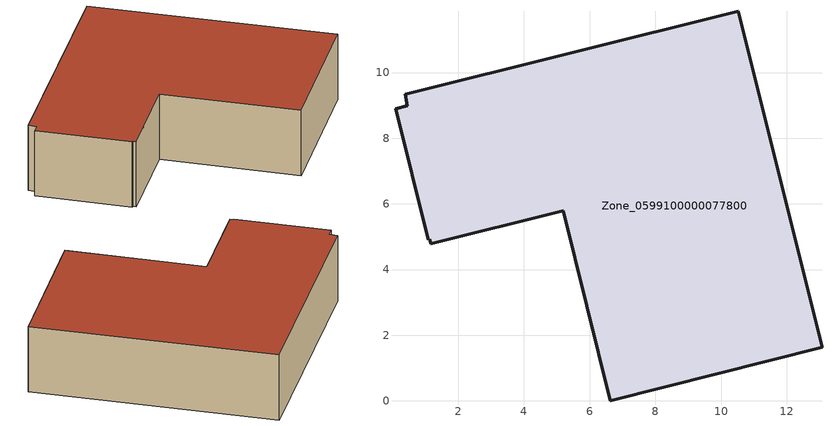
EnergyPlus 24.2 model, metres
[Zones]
Zone_0599100000077800
 floor ground (C_G): 0.09,8.9 0.44,8.99 0.38,9.35 10.52,11.87 13.07,1.64 6.62,0 5.19,5.79 1.15,4.78 1.13,4.92 1.08,4.91 z0
 wall outside (C_F): 13.07,1.64 10.52,11.87 0.38,9.35 0.44,8.99 0.09,8.9 1.08,4.91 1.13,4.92 1.15,4.78 5.19,5.79 6.62,0 13.07,1.64 z0:3.03
 roof outside (C_R): 0.44,8.99 0.09,8.9 1.08,4.91 1.13,4.92 1.15,4.78 5.19,5.79 6.62,0 13.07,1.64 10.52,11.87 0.38,9.35 z3.03
[BUILDING]
Pand.0599100000077800: North Axis=0; Terrain=City; Loads Convergence Tolerance Value=0.04; Temperature Convergence Tolerance Value=0.4; Solar Distribution=FullExterior; Maximum Number of Warmup Days=25; Minimum Number of Warmup Days=1
[Site:Location]
Rotterdam.The.Hague.AP_ZH_NLD Design_Conditions: Latitude=51.96; Longitude=4.45; Time Zone=1; Elevation=-4.5
[SITE:GROUNDTEMPERATURE:BUILDINGSURFACE]
18, 18, 18, 18, 18, 18, 18, 18, 18, 18, 18, 18
[MATERIAL] Thermal Absorptance=0.9; Solar Absorptance=0.7; Visible Absorptance=0.7
Name | Roughness | Thickness | Conductivity | Density | Specific Heat
G.TC.1975-1991 | MediumSmooth | 0.15 | 0.288461 | 540 | 1210
F.TC.1975-1991 | Rough | 0.3 | 0.230769 | 1920 | 840
R.TC.1975-1991 | MediumRough | 0.2 | 0.153846 | 1500 | 1000
[CONSTRUCTION]
C_G: G.TC.1975-1991
C_F: F.TC.1975-1991
C_R: R.TC.1975-1991
[ZONE]
Zone_0599100000077800: Type=1; Multiplier=1; Ceiling Height=Autocalculate; Volume=Autocalculate; Floor Area=autocalculate; Part of Total Floor Area=Yes
[ZONEINFILTRATION:DESIGNFLOWRATE]
Infil_Zone_0599100000077800: Zone or ZoneList or Space or SpaceList=Zone_0599100000077800; Schedule=AlwaysOn; Design Flow Rate Calculation Method=Flow/Area; Flow Rate per Floor Area=0.003; Constant Term Coefficient=1; Temperature Term Coefficient=0; Velocity Term Coefficient=0; Velocity Squared Term Coefficient=0
[HVACTEMPLATE:ZONE:IDEALLOADSAIRSYSTEM]
Zone_0599100000077800: Maximum Heating Supply Air Temperature=50; Minimum Cooling Supply Air Temperature=13; Maximum Heating Supply Air Humidity Ratio=0.0156; Minimum Cooling Supply Air Humidity Ratio=0.0077; Heating Limit=NoLimit; Cooling Limit=NoLimit; Dehumidification Control Type=ConstantSensibleHeatRatio; Cooling Sensible Heat Ratio=0.7; Dehumidification Setpoint=60; Humidification Control Type=None; Humidification Setpoint=30; Outdoor Air Method=None; Outdoor Air Flow Rate per Person=0.00944; Outdoor Air Flow Rate per Zone Floor Area=0; Outdoor Air Flow Rate per Zone=0; Demand Controlled Ventilation Type=None; Outdoor Air Economizer Type=NoEconomizer; Heat Recovery Type=None; Sensible Heat Recovery Effectiveness=0.7; Latent Heat Recovery Effectiveness=0.65
[ZONECONTROL:THERMOSTAT]
ThermostatControl_Zone_0599100000077800: Zone or ZoneList=Zone_0599100000077800; Control Type Schedule=DualSetpointControlType; Control 1=Thermostat_Zone_0599100000077800; Temperature Difference Between Cutout And Setpoint=0
[THERMOSTATSETPOINT:DUALSETPOINT]
Thermostat_Zone_0599100000077800: Heating Setpoint Temperature Schedule=HeatingSetpoint_Zone_0599100000077800; Cooling Setpoint Temperature Schedule=CoolingSetpoint_Zone_0599100000077800
[SCHEDULE:COMPACT]
HeatingSetpoint_Zone_0599100000077800: Through: 12/31, For: AllDays, Until: 24:00, 21
CoolingSetpoint_Zone_0599100000077800: Through: 12/31, For: AllDays, Until: 24:00, 24
DualSetpointControlType: Through: 12/31, For: AllDays, Until: 24:00, 4
AlwaysOn: Through: 12/31, For: AllDays, Until: 24:00, 1
